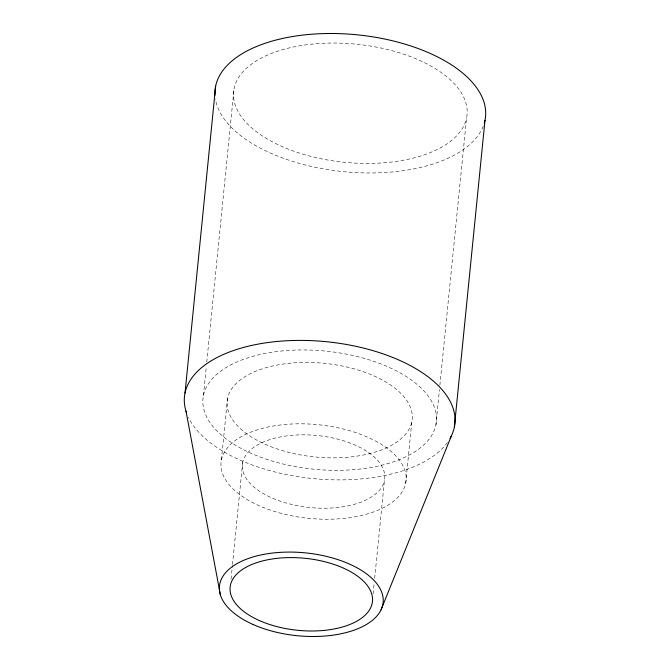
<?xml version="1.0" encoding="UTF-8"?>
<svg xmlns="http://www.w3.org/2000/svg" width="670" height="670" viewBox="0 0 670 670"><rect width="100%" height="100%" fill="white"/><g stroke="black" fill="none" stroke-linecap="round" stroke-linejoin="round"><path stroke-width="0.5" stroke-dasharray="3.35 2.51" d="M203.437 395.417L206.343 366.289M206.762 362.127L234.073 88.507M221.41 459.855L227.54 398.474M231.041 579.073L232.398 565.547M232.498 564.509L242.674 462.551M373.115 593.905L374.262 582.465M374.672 578.302L384.438 480.507A71.523 36.188 5.7 0 0 284.449 436.212A71.523 36.188 5.7 0 0 271.786 497.86A71.523 36.188 5.7 0 0 384.438 480.507M405.702 483.196A92.979 47.051 5.7 0 0 275.722 425.618A92.979 47.051 5.7 0 0 259.248 505.758A92.979 47.051 5.7 0 0 405.702 483.196L411.832 421.815A92.979 47.051 5.7 0 0 281.844 364.237A92.979 47.051 5.7 0 0 265.379 444.378A92.979 47.051 5.7 0 0 411.832 421.815M435.927 424.872A117.292 59.354 5.7 0 0 271.953 352.236A117.292 59.354 5.7 0 0 251.175 453.33A117.292 59.354 5.7 0 0 435.927 424.872L439.461 389.496M439.872 385.334L466.563 117.962A117.292 59.354 5.7 0 0 302.58 45.325A117.292 59.354 5.7 0 0 281.81 146.42A117.292 59.354 5.7 0 0 466.563 117.962M483.263 126.127A135.884 68.767 5.7 0 1 343.291 171.637A135.884 68.767 5.7 0 1 215.43 99.194M447.393 442.518A135.884 68.767 5.7 0 1 313.736 478.656A135.884 68.767 5.7 0 1 188.521 417.552"/><path stroke-width="1" d="M185.012 393.089L215.64 86.179M454.361 427.2L484.988 120.29M381.021 609.868L451.387 435.885M186 411.171L220.388 594.91M214.978 95.148A135.884 68.767 5.7 0 1 358.324 34.932A135.884 68.767 5.7 0 1 484.259 123.221M186.603 412.996A135.884 68.767 5.7 0 1 325.628 341.633A135.884 68.767 5.7 0 1 450.056 438.406M259.524 620.629A71.523 36.188 5.7 0 0 372.185 603.268A71.523 36.188 5.7 0 0 272.196 558.981A71.523 36.188 5.7 0 0 259.524 620.629M253.26 624.574A82.251 41.624 5.7 0 0 382.813 604.616A82.251 41.624 5.7 0 0 267.833 553.68A82.251 41.624 5.7 0 0 253.26 624.574"/></g></svg>
